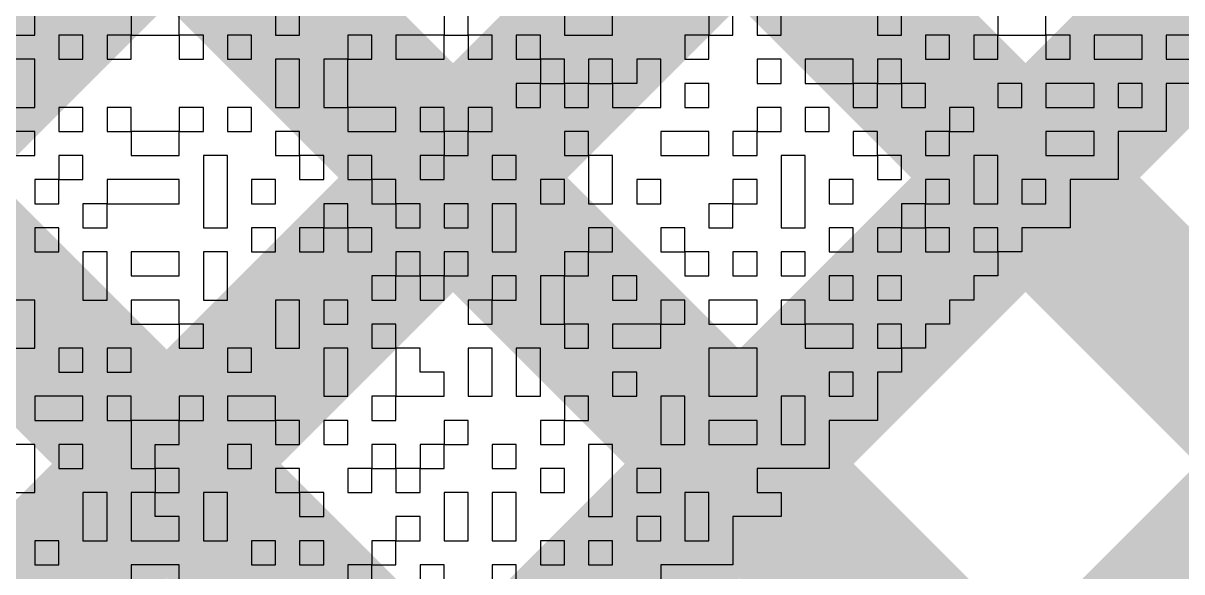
# Model space of a CAD drawing. Header units: millimetres. Extents: x -0.24 to 2.5, y 0 to 2.55.
# Drawn here: x 1.173 to 1.2302, y 0.4987 to 0.5258 of the extents above; entities that cross this region are included whole.
import ezdxf

# ---------------------------------------------------------------- set-up
doc = ezdxf.new("R2010")
doc.units = ezdxf.units.MM
doc.header["$MEASUREMENT"] = 0
for name, color, linetype in [('BottomLayer', 5, 'Continuous'), ('TopLayer', 1, 'Continuous'), ('TopOverlay', 2, 'Continuous')]:
    doc.layers.add(name, color=color, linetype=linetype)

msp = doc.modelspace()

# ---------------------------------------------------------------- hatches: boundary and pattern name
at = {"layer": 'BottomLayer'}
for points in [[(1.179172, 0.55585), (1.184828, 0.561507), (1.567507, 0.178828), (1.56185, 0.173172)], [(1.078551, 0.425172), (1.072894, 0.430828), (1.197172, 0.555106), (1.202828, 0.549449)], [(1.162574, 0.424342), (1.156917, 0.429999), (1.278747, 0.551828), (1.284404, 0.546172)], [(1.106835, 0.425172), (1.101178, 0.430828), (1.217178, 0.546828), (1.222835, 0.541172)], [(1.135119, 0.425172), (1.129463, 0.430828), (1.245463, 0.546828), (1.251119, 0.541172)], [(1.137282, 0.541172), (1.142938, 0.546828), (1.510938, 0.178828), (1.505282, 0.173172)], [(1.165566, 0.541172), (1.171223, 0.546828), (1.539223, 0.178828), (1.533566, 0.173172)]]:
    msp.add_hatch(color=5, dxfattribs=at).paths.add_polyline_path(points)
at = {"layer": 'TopLayer'}
for points in [[(1.129172, 0.577566), (1.134828, 0.583223), (1.614223, 0.103828), (1.608566, 0.098172)], [(1.129172, 0.549282), (1.134828, 0.554938), (1.585938, 0.103828), (1.580282, 0.098172)], [(1.186368, 0.548654), (1.192025, 0.55431), (1.642507, 0.103828), (1.63685, 0.098172)], [(1.134828, 0.481449), (1.129172, 0.487106), (1.195182, 0.553116), (1.200839, 0.547459)], [(0.79912, 0.089172), (0.793463, 0.094829), (1.251463, 0.552828), (1.257119, 0.547172)], [(0.827404, 0.089172), (0.821747, 0.094829), (1.279747, 0.552828), (1.285404, 0.547172)], [(1.134828, 0.453165), (1.129172, 0.458822), (1.223178, 0.552828), (1.228835, 0.547172)]]:
    msp.add_hatch(color=1, dxfattribs=at).paths.add_polyline_path(points)

# ---------------------------------------------------------------- linework, layer by layer
at = {"layer": 'TopOverlay'}
for p, q in [((1.173546, 0.525228), (1.173546, 0.526418)), ((1.178303, 0.526418), (1.178303, 0.525228)), ((1.180681, 0.525228), (1.180681, 0.526418)), ((1.185438, 0.526418), (1.185438, 0.525228)), ((1.186628, 0.525228), (1.186628, 0.526418)), ((1.193763, 0.526418), (1.193763, 0.525228)), ((1.194952, 0.525228), (1.194952, 0.526418)), ((1.199709, 0.526418), (1.199709, 0.525228)), ((1.202088, 0.525228), (1.202088, 0.526418)), ((1.206845, 0.526418), (1.206845, 0.525228)), ((1.208034, 0.525228), (1.208034, 0.526418)), ((1.209224, 0.526418), (1.209224, 0.525228)), ((1.210413, 0.525228), (1.210413, 0.526418)), ((1.21517, 0.526418), (1.21517, 0.525228)), ((1.216359, 0.525228), (1.216359, 0.526418)), ((1.221116, 0.526418), (1.221116, 0.525228)), ((1.223494, 0.525228), (1.223494, 0.526418)), ((1.172357, 0.525228), (1.173546, 0.525228)), ((1.175924, 0.525228), (1.174735, 0.525228)), ((1.174735, 0.525228), (1.174735, 0.524039)), ((1.175924, 0.524039), (1.175924, 0.525228)), ((1.178303, 0.525228), (1.177113, 0.525228)), ((1.177113, 0.525228), (1.177113, 0.524039)), ((1.178303, 0.525228), (1.180681, 0.525228)), ((1.178303, 0.524039), (1.178303, 0.525228)), ((1.180681, 0.525228), (1.180681, 0.524039)), ((1.181871, 0.525228), (1.180681, 0.525228)), ((1.181871, 0.524039), (1.181871, 0.525228)), ((1.184249, 0.525228), (1.18306, 0.525228)), ((1.18306, 0.525228), (1.18306, 0.524039)), ((1.184249, 0.524039), (1.184249, 0.525228)), ((1.185438, 0.525228), (1.186628, 0.525228)), ((1.190195, 0.525228), (1.189006, 0.525228)), ((1.189006, 0.525228), (1.189006, 0.524039)), ((1.190195, 0.524039), (1.190195, 0.525228)), ((1.193763, 0.525228), (1.191385, 0.525228)), ((1.191385, 0.525228), (1.191385, 0.524039)), ((1.193763, 0.525228), (1.194952, 0.525228)), ((1.193763, 0.524039), (1.193763, 0.525228)), ((1.194952, 0.525228), (1.194952, 0.524039)), ((1.196142, 0.525228), (1.194952, 0.525228)), ((1.196142, 0.524039), (1.196142, 0.525228)), ((1.19852, 0.525228), (1.197331, 0.525228)), ((1.197331, 0.525228), (1.197331, 0.524039)), ((1.19852, 0.524039), (1.19852, 0.525228)), ((1.199709, 0.525228), (1.202088, 0.525228)), ((1.206845, 0.525228), (1.205656, 0.525228)), ((1.205656, 0.525228), (1.205656, 0.524039)), ((1.206845, 0.525228), (1.208034, 0.525228)), ((1.206845, 0.524039), (1.206845, 0.525228)), ((1.209224, 0.525228), (1.210413, 0.525228)), ((1.21517, 0.525228), (1.216359, 0.525228)), ((1.218738, 0.525228), (1.217548, 0.525228)), ((1.217548, 0.525228), (1.217548, 0.524039)), ((1.218738, 0.524039), (1.218738, 0.525228)), ((1.221116, 0.525228), (1.219927, 0.525228)), ((1.219927, 0.525228), (1.219927, 0.524039)), ((1.221116, 0.525228), (1.223494, 0.525228)), ((1.221116, 0.524039), (1.221116, 0.525228)), ((1.223494, 0.525228), (1.223494, 0.524039)), ((1.224684, 0.525228), (1.223494, 0.525228)), ((1.224684, 0.524039), (1.224684, 0.525228)), ((1.228252, 0.525228), (1.225873, 0.525228)), ((1.225873, 0.525228), (1.225873, 0.524039)), ((1.228252, 0.524039), (1.228252, 0.525228)), ((1.23063, 0.525228), (1.229441, 0.525228)), ((1.229441, 0.525228), (1.229441, 0.524039)), ((1.173546, 0.524039), (1.172357, 0.524039)), ((1.173546, 0.52285), (1.173546, 0.524039)), ((1.174735, 0.524039), (1.175924, 0.524039)), ((1.177113, 0.524039), (1.178303, 0.524039)), ((1.180681, 0.524039), (1.181871, 0.524039)), ((1.18306, 0.524039), (1.184249, 0.524039)), ((1.186628, 0.524039), (1.185438, 0.524039)), ((1.185438, 0.524039), (1.185438, 0.52285)), ((1.186628, 0.52285), (1.186628, 0.524039)), ((1.189006, 0.524039), (1.187817, 0.524039)), ((1.187817, 0.524039), (1.187817, 0.52285)), ((1.189006, 0.524039), (1.190195, 0.524039)), ((1.189006, 0.52285), (1.189006, 0.524039)), ((1.191385, 0.524039), (1.193763, 0.524039)), ((1.194952, 0.524039), (1.196142, 0.524039)), ((1.197331, 0.524039), (1.19852, 0.524039)), ((1.19852, 0.524039), (1.19852, 0.52285)), ((1.199709, 0.524039), (1.19852, 0.524039)), ((1.199709, 0.52285), (1.199709, 0.524039)), ((1.202088, 0.524039), (1.200899, 0.524039)), ((1.200899, 0.524039), (1.200899, 0.52285)), ((1.202088, 0.52285), (1.202088, 0.524039)), ((1.204466, 0.524039), (1.203277, 0.524039)), ((1.203277, 0.524039), (1.203277, 0.52285)), ((1.204466, 0.52285), (1.204466, 0.524039)), ((1.205656, 0.524039), (1.206845, 0.524039)), ((1.210413, 0.524039), (1.209224, 0.524039)), ((1.209224, 0.524039), (1.209224, 0.52285)), ((1.210413, 0.52285), (1.210413, 0.524039)), ((1.21398, 0.524039), (1.211602, 0.524039)), ((1.211602, 0.524039), (1.211602, 0.52285)), ((1.21398, 0.52285), (1.21398, 0.524039)), ((1.216359, 0.524039), (1.21517, 0.524039)), ((1.21517, 0.524039), (1.21517, 0.52285)), ((1.216359, 0.52285), (1.216359, 0.524039)), ((1.217548, 0.524039), (1.218738, 0.524039)), ((1.219927, 0.524039), (1.221116, 0.524039)), ((1.223494, 0.524039), (1.224684, 0.524039)), ((1.225873, 0.524039), (1.228252, 0.524039)), ((1.229441, 0.524039), (1.23063, 0.524039)), ((1.173546, 0.52166), (1.173546, 0.52285)), ((1.185438, 0.52285), (1.185438, 0.52166)), ((1.186628, 0.52166), (1.186628, 0.52285)), ((1.187817, 0.52285), (1.187817, 0.52166)), ((1.189006, 0.52166), (1.189006, 0.52285)), ((1.19852, 0.52285), (1.197331, 0.52285)), ((1.197331, 0.52285), (1.197331, 0.52166)), ((1.19852, 0.52285), (1.199709, 0.52285)), ((1.19852, 0.52166), (1.19852, 0.52285)), ((1.199709, 0.52285), (1.199709, 0.52166)), ((1.200899, 0.52285), (1.199709, 0.52285)), ((1.200899, 0.52285), (1.202088, 0.52285)), ((1.200899, 0.52166), (1.200899, 0.52285)), ((1.203277, 0.52285), (1.202088, 0.52285)), ((1.202088, 0.52285), (1.202088, 0.52166)), ((1.204466, 0.52166), (1.204466, 0.52285)), ((1.206845, 0.52285), (1.205656, 0.52285)), ((1.205656, 0.52285), (1.205656, 0.52166)), ((1.206845, 0.52166), (1.206845, 0.52285)), ((1.209224, 0.52285), (1.210413, 0.52285)), ((1.211602, 0.52285), (1.21398, 0.52285)), ((1.21398, 0.52285), (1.21398, 0.52166)), ((1.21517, 0.52285), (1.21398, 0.52285)), ((1.21517, 0.52285), (1.216359, 0.52285)), ((1.21517, 0.52166), (1.21517, 0.52285)), ((1.216359, 0.52285), (1.216359, 0.52166)), ((1.217548, 0.52285), (1.216359, 0.52285)), ((1.217548, 0.52166), (1.217548, 0.52285)), ((1.222305, 0.52285), (1.221116, 0.52285)), ((1.221116, 0.52285), (1.221116, 0.52166)), ((1.222305, 0.52166), (1.222305, 0.52285)), ((1.225873, 0.52285), (1.223494, 0.52285)), ((1.223494, 0.52285), (1.223494, 0.52166)), ((1.225873, 0.52166), (1.225873, 0.52285)), ((1.228252, 0.52285), (1.227062, 0.52285)), ((1.227062, 0.52285), (1.227062, 0.52166)), ((1.228252, 0.52166), (1.228252, 0.52285)), ((1.23063, 0.52285), (1.229441, 0.52285)), ((1.229441, 0.52285), (1.229441, 0.52166)), ((1.172357, 0.52166), (1.173546, 0.52166)), ((1.175924, 0.52166), (1.174735, 0.52166)), ((1.174735, 0.52166), (1.174735, 0.520471)), ((1.175924, 0.520471), (1.175924, 0.52166)), ((1.178303, 0.52166), (1.177113, 0.52166)), ((1.177113, 0.52166), (1.177113, 0.520471)), ((1.178303, 0.520471), (1.178303, 0.52166)), ((1.181871, 0.52166), (1.180681, 0.52166)), ((1.180681, 0.52166), (1.180681, 0.520471)), ((1.181871, 0.520471), (1.181871, 0.52166)), ((1.184249, 0.52166), (1.18306, 0.52166)), ((1.18306, 0.52166), (1.18306, 0.520471)), ((1.184249, 0.520471), (1.184249, 0.52166)), ((1.185438, 0.52166), (1.186628, 0.52166)), ((1.187817, 0.52166), (1.189006, 0.52166)), ((1.189006, 0.52166), (1.189006, 0.520471)), ((1.191385, 0.52166), (1.189006, 0.52166)), ((1.191385, 0.520471), (1.191385, 0.52166)), ((1.193763, 0.52166), (1.192574, 0.52166)), ((1.192574, 0.52166), (1.192574, 0.520471)), ((1.193763, 0.520471), (1.193763, 0.52166)), ((1.196142, 0.52166), (1.194952, 0.52166)), ((1.194952, 0.52166), (1.194952, 0.520471)), ((1.196142, 0.520471), (1.196142, 0.52166)), ((1.197331, 0.52166), (1.19852, 0.52166)), ((1.199709, 0.52166), (1.200899, 0.52166)), ((1.202088, 0.52166), (1.204466, 0.52166)), ((1.205656, 0.52166), (1.206845, 0.52166)), ((1.210413, 0.52166), (1.209224, 0.52166)), ((1.209224, 0.52166), (1.209224, 0.520471)), ((1.210413, 0.520471), (1.210413, 0.52166)), ((1.212791, 0.52166), (1.211602, 0.52166)), ((1.211602, 0.52166), (1.211602, 0.520471)), ((1.212791, 0.520471), (1.212791, 0.52166)), ((1.21398, 0.52166), (1.21517, 0.52166)), ((1.216359, 0.52166), (1.217548, 0.52166)), ((1.219927, 0.52166), (1.218738, 0.52166)), ((1.218738, 0.52166), (1.218738, 0.520471)), ((1.219927, 0.520471), (1.219927, 0.52166)), ((1.221116, 0.52166), (1.222305, 0.52166)), ((1.223494, 0.52166), (1.225873, 0.52166)), ((1.227062, 0.52166), (1.228252, 0.52166)), ((1.229441, 0.52166), (1.229441, 0.520471)), ((1.173546, 0.520471), (1.172357, 0.520471)), ((1.173546, 0.519282), (1.173546, 0.520471)), ((1.174735, 0.520471), (1.175924, 0.520471)), ((1.177113, 0.520471), (1.178303, 0.520471)), ((1.178303, 0.520471), (1.178303, 0.519282)), ((1.180681, 0.520471), (1.178303, 0.520471)), ((1.180681, 0.520471), (1.181871, 0.520471)), ((1.180681, 0.519282), (1.180681, 0.520471)), ((1.18306, 0.520471), (1.184249, 0.520471)), ((1.186628, 0.520471), (1.185438, 0.520471)), ((1.185438, 0.520471), (1.185438, 0.519282)), ((1.186628, 0.519282), (1.186628, 0.520471)), ((1.189006, 0.520471), (1.191385, 0.520471)), ((1.192574, 0.520471), (1.193763, 0.520471)), ((1.193763, 0.520471), (1.193763, 0.519282)), ((1.194952, 0.520471), (1.193763, 0.520471)), ((1.194952, 0.520471), (1.196142, 0.520471)), ((1.194952, 0.519282), (1.194952, 0.520471)), ((1.200899, 0.520471), (1.199709, 0.520471)), ((1.199709, 0.520471), (1.199709, 0.519282)), ((1.200899, 0.519282), (1.200899, 0.520471)), ((1.206845, 0.520471), (1.204466, 0.520471)), ((1.204466, 0.520471), (1.204466, 0.519282)), ((1.206845, 0.519282), (1.206845, 0.520471)), ((1.209224, 0.520471), (1.208034, 0.520471)), ((1.208034, 0.520471), (1.208034, 0.519282)), ((1.209224, 0.520471), (1.210413, 0.520471)), ((1.209224, 0.519282), (1.209224, 0.520471)), ((1.211602, 0.520471), (1.212791, 0.520471)), ((1.21517, 0.520471), (1.21398, 0.520471)), ((1.21398, 0.520471), (1.21398, 0.519282)), ((1.21517, 0.519282), (1.21517, 0.520471)), ((1.218738, 0.520471), (1.217548, 0.520471)), ((1.217548, 0.520471), (1.217548, 0.519282)), ((1.218738, 0.520471), (1.219927, 0.520471)), ((1.218738, 0.519282), (1.218738, 0.520471)), ((1.225873, 0.520471), (1.223494, 0.520471)), ((1.223494, 0.520471), (1.223494, 0.519282)), ((1.225873, 0.519282), (1.225873, 0.520471)), ((1.229441, 0.520471), (1.227062, 0.520471)), ((1.227062, 0.520471), (1.227062, 0.519282)), ((1.172357, 0.519282), (1.173546, 0.519282)), ((1.175924, 0.519282), (1.174735, 0.519282)), ((1.174735, 0.519282), (1.174735, 0.518093)), ((1.175924, 0.518093), (1.175924, 0.519282)), ((1.178303, 0.519282), (1.180681, 0.519282)), ((1.18306, 0.519282), (1.181871, 0.519282)), ((1.181871, 0.519282), (1.181871, 0.518093)), ((1.18306, 0.518093), (1.18306, 0.519282)), ((1.185438, 0.519282), (1.186628, 0.519282)), ((1.186628, 0.519282), (1.186628, 0.518093)), ((1.187817, 0.519282), (1.186628, 0.519282)), ((1.187817, 0.518093), (1.187817, 0.519282)), ((1.190195, 0.519282), (1.189006, 0.519282)), ((1.189006, 0.519282), (1.189006, 0.518093)), ((1.190195, 0.518093), (1.190195, 0.519282)), ((1.193763, 0.519282), (1.192574, 0.519282)), ((1.192574, 0.519282), (1.192574, 0.518093)), ((1.193763, 0.519282), (1.194952, 0.519282)), ((1.193763, 0.518093), (1.193763, 0.519282)), ((1.197331, 0.519282), (1.196142, 0.519282)), ((1.196142, 0.519282), (1.196142, 0.518093)), ((1.197331, 0.518093), (1.197331, 0.519282)), ((1.199709, 0.519282), (1.200899, 0.519282)), ((1.200899, 0.519282), (1.200899, 0.518093)), ((1.202088, 0.519282), (1.200899, 0.519282)), ((1.202088, 0.518093), (1.202088, 0.519282)), ((1.204466, 0.519282), (1.206845, 0.519282)), ((1.208034, 0.519282), (1.209224, 0.519282)), ((1.211602, 0.519282), (1.210413, 0.519282)), ((1.210413, 0.519282), (1.210413, 0.518093)), ((1.211602, 0.518093), (1.211602, 0.519282)), ((1.21398, 0.519282), (1.21517, 0.519282)), ((1.21517, 0.519282), (1.21517, 0.518093)), ((1.216359, 0.519282), (1.21517, 0.519282)), ((1.216359, 0.518093), (1.216359, 0.519282)), ((1.217548, 0.519282), (1.218738, 0.519282)), ((1.221116, 0.519282), (1.219927, 0.519282)), ((1.219927, 0.519282), (1.219927, 0.518093)), ((1.221116, 0.518093), (1.221116, 0.519282)), ((1.223494, 0.519282), (1.225873, 0.519282)), ((1.227062, 0.519282), (1.227062, 0.518093)), ((1.174735, 0.518093), (1.173546, 0.518093)), ((1.173546, 0.518093), (1.173546, 0.516903)), ((1.174735, 0.518093), (1.175924, 0.518093)), ((1.174735, 0.516903), (1.174735, 0.518093)), ((1.180681, 0.518093), (1.177113, 0.518093)), ((1.177113, 0.518093), (1.177113, 0.516903)), ((1.180681, 0.516903), (1.180681, 0.518093)), ((1.181871, 0.518093), (1.181871, 0.516903)), ((1.18306, 0.516903), (1.18306, 0.518093)), ((1.185438, 0.518093), (1.184249, 0.518093)), ((1.184249, 0.518093), (1.184249, 0.516903)), ((1.185438, 0.516903), (1.185438, 0.518093)), ((1.186628, 0.518093), (1.187817, 0.518093)), ((1.189006, 0.518093), (1.190195, 0.518093)), ((1.190195, 0.518093), (1.190195, 0.516903)), ((1.191385, 0.518093), (1.190195, 0.518093)), ((1.191385, 0.516903), (1.191385, 0.518093)), ((1.192574, 0.518093), (1.193763, 0.518093)), ((1.196142, 0.518093), (1.197331, 0.518093)), ((1.199709, 0.518093), (1.19852, 0.518093)), ((1.19852, 0.518093), (1.19852, 0.516903)), ((1.199709, 0.516903), (1.199709, 0.518093)), ((1.200899, 0.518093), (1.200899, 0.516903)), ((1.202088, 0.516903), (1.202088, 0.518093)), ((1.204466, 0.518093), (1.203277, 0.518093)), ((1.203277, 0.518093), (1.203277, 0.516903)), ((1.204466, 0.516903), (1.204466, 0.518093)), ((1.209224, 0.518093), (1.208034, 0.518093)), ((1.208034, 0.518093), (1.208034, 0.516903)), ((1.209224, 0.516903), (1.209224, 0.518093)), ((1.210413, 0.518093), (1.210413, 0.516903)), ((1.211602, 0.516903), (1.211602, 0.518093)), ((1.21398, 0.518093), (1.212791, 0.518093)), ((1.212791, 0.518093), (1.212791, 0.516903)), ((1.21398, 0.516903), (1.21398, 0.518093)), ((1.21517, 0.518093), (1.216359, 0.518093)), ((1.218738, 0.518093), (1.217548, 0.518093)), ((1.217548, 0.518093), (1.217548, 0.516903)), ((1.218738, 0.516903), (1.218738, 0.518093)), ((1.219927, 0.518093), (1.219927, 0.516903)), ((1.221116, 0.516903), (1.221116, 0.518093)), ((1.223494, 0.518093), (1.222305, 0.518093)), ((1.222305, 0.518093), (1.222305, 0.516903)), ((1.223494, 0.516903), (1.223494, 0.518093)), ((1.227062, 0.518093), (1.224684, 0.518093)), ((1.224684, 0.518093), (1.224684, 0.516903)), ((1.173546, 0.516903), (1.174735, 0.516903)), ((1.177113, 0.516903), (1.175924, 0.516903)), ((1.175924, 0.516903), (1.175924, 0.515714)), ((1.177113, 0.516903), (1.180681, 0.516903)), ((1.177113, 0.515714), (1.177113, 0.516903)), ((1.181871, 0.516903), (1.181871, 0.515714)), ((1.18306, 0.515714), (1.18306, 0.516903)), ((1.184249, 0.516903), (1.185438, 0.516903)), ((1.189006, 0.516903), (1.187817, 0.516903)), ((1.187817, 0.516903), (1.187817, 0.515714)), ((1.189006, 0.515714), (1.189006, 0.516903)), ((1.190195, 0.516903), (1.191385, 0.516903)), ((1.191385, 0.516903), (1.191385, 0.515714)), ((1.192574, 0.516903), (1.191385, 0.516903)), ((1.192574, 0.515714), (1.192574, 0.516903)), ((1.194952, 0.516903), (1.193763, 0.516903)), ((1.193763, 0.516903), (1.193763, 0.515714)), ((1.194952, 0.515714), (1.194952, 0.516903)), ((1.197331, 0.516903), (1.196142, 0.516903)), ((1.196142, 0.516903), (1.196142, 0.515714)), ((1.197331, 0.515714), (1.197331, 0.516903)), ((1.19852, 0.516903), (1.199709, 0.516903)), ((1.200899, 0.516903), (1.202088, 0.516903)), ((1.203277, 0.516903), (1.204466, 0.516903)), ((1.208034, 0.516903), (1.206845, 0.516903)), ((1.206845, 0.516903), (1.206845, 0.515714)), ((1.208034, 0.516903), (1.209224, 0.516903)), ((1.208034, 0.515714), (1.208034, 0.516903)), ((1.210413, 0.516903), (1.210413, 0.515714)), ((1.211602, 0.515714), (1.211602, 0.516903)), ((1.212791, 0.516903), (1.21398, 0.516903)), ((1.217548, 0.516903), (1.216359, 0.516903)), ((1.216359, 0.516903), (1.216359, 0.515714)), ((1.217548, 0.516903), (1.218738, 0.516903)), ((1.217548, 0.515714), (1.217548, 0.516903)), ((1.219927, 0.516903), (1.221116, 0.516903)), ((1.222305, 0.516903), (1.223494, 0.516903)), ((1.224684, 0.516903), (1.224684, 0.515714)), ((1.174735, 0.515714), (1.173546, 0.515714)), ((1.173546, 0.515714), (1.173546, 0.514525)), ((1.174735, 0.514525), (1.174735, 0.515714)), ((1.175924, 0.515714), (1.177113, 0.515714)), ((1.181871, 0.515714), (1.18306, 0.515714)), ((1.185438, 0.515714), (1.184249, 0.515714)), ((1.184249, 0.515714), (1.184249, 0.514525)), ((1.185438, 0.514525), (1.185438, 0.515714)), ((1.187817, 0.515714), (1.186628, 0.515714)), ((1.186628, 0.515714), (1.186628, 0.514525)), ((1.187817, 0.515714), (1.189006, 0.515714)), ((1.187817, 0.514525), (1.187817, 0.515714)), ((1.189006, 0.515714), (1.189006, 0.514525)), ((1.190195, 0.515714), (1.189006, 0.515714)), ((1.190195, 0.514525), (1.190195, 0.515714)), ((1.191385, 0.515714), (1.192574, 0.515714)), ((1.193763, 0.515714), (1.194952, 0.515714)), ((1.196142, 0.515714), (1.196142, 0.514525)), ((1.197331, 0.514525), (1.197331, 0.515714)), ((1.202088, 0.515714), (1.200899, 0.515714)), ((1.200899, 0.515714), (1.200899, 0.514525)), ((1.202088, 0.514525), (1.202088, 0.515714)), ((1.205656, 0.515714), (1.204466, 0.515714)), ((1.204466, 0.515714), (1.204466, 0.514525)), ((1.205656, 0.514525), (1.205656, 0.515714)), ((1.206845, 0.515714), (1.208034, 0.515714)), ((1.210413, 0.515714), (1.211602, 0.515714)), ((1.21398, 0.515714), (1.212791, 0.515714)), ((1.212791, 0.515714), (1.212791, 0.514525)), ((1.21398, 0.514525), (1.21398, 0.515714)), ((1.216359, 0.515714), (1.21517, 0.515714)), ((1.21517, 0.515714), (1.21517, 0.514525)), ((1.216359, 0.515714), (1.217548, 0.515714)), ((1.216359, 0.514525), (1.216359, 0.515714)), ((1.217548, 0.515714), (1.217548, 0.514525)), ((1.218738, 0.515714), (1.217548, 0.515714)), ((1.218738, 0.514525), (1.218738, 0.515714)), ((1.221116, 0.515714), (1.219927, 0.515714)), ((1.219927, 0.515714), (1.219927, 0.514525)), ((1.221116, 0.514525), (1.221116, 0.515714)), ((1.224684, 0.515714), (1.222305, 0.515714)), ((1.222305, 0.515714), (1.222305, 0.514525)), ((1.173546, 0.514525), (1.174735, 0.514525)), ((1.177113, 0.514525), (1.175924, 0.514525)), ((1.175924, 0.514525), (1.175924, 0.513336)), ((1.177113, 0.513336), (1.177113, 0.514525)), ((1.180681, 0.514525), (1.178303, 0.514525)), ((1.178303, 0.514525), (1.178303, 0.513336)), ((1.180681, 0.513336), (1.180681, 0.514525)), ((1.18306, 0.514525), (1.181871, 0.514525)), ((1.181871, 0.514525), (1.181871, 0.513336)), ((1.18306, 0.513336), (1.18306, 0.514525)), ((1.184249, 0.514525), (1.185438, 0.514525)), ((1.186628, 0.514525), (1.187817, 0.514525)), ((1.189006, 0.514525), (1.190195, 0.514525)), ((1.192574, 0.514525), (1.191385, 0.514525)), ((1.191385, 0.514525), (1.191385, 0.513336)), ((1.192574, 0.513336), (1.192574, 0.514525)), ((1.194952, 0.514525), (1.193763, 0.514525)), ((1.193763, 0.514525), (1.193763, 0.513336)), ((1.194952, 0.513336), (1.194952, 0.514525)), ((1.196142, 0.514525), (1.197331, 0.514525)), ((1.200899, 0.514525), (1.199709, 0.514525)), ((1.199709, 0.514525), (1.199709, 0.513336)), ((1.200899, 0.514525), (1.202088, 0.514525)), ((1.200899, 0.513336), (1.200899, 0.514525)), ((1.204466, 0.514525), (1.205656, 0.514525)), ((1.205656, 0.514525), (1.205656, 0.513336)), ((1.206845, 0.514525), (1.205656, 0.514525)), ((1.206845, 0.513336), (1.206845, 0.514525)), ((1.209224, 0.514525), (1.208034, 0.514525)), ((1.208034, 0.514525), (1.208034, 0.513336)), ((1.209224, 0.513336), (1.209224, 0.514525)), ((1.211602, 0.514525), (1.210413, 0.514525)), ((1.210413, 0.514525), (1.210413, 0.513336)), ((1.211602, 0.513336), (1.211602, 0.514525)), ((1.212791, 0.514525), (1.21398, 0.514525)), ((1.21517, 0.514525), (1.216359, 0.514525)), ((1.217548, 0.514525), (1.218738, 0.514525)), ((1.219927, 0.514525), (1.221116, 0.514525)), ((1.222305, 0.514525), (1.221116, 0.514525)), ((1.221116, 0.514525), (1.221116, 0.513336)), ((1.175924, 0.513336), (1.175924, 0.512146)), ((1.177113, 0.512146), (1.177113, 0.513336)), ((1.178303, 0.513336), (1.180681, 0.513336)), ((1.181871, 0.513336), (1.181871, 0.512146)), ((1.18306, 0.512146), (1.18306, 0.513336)), ((1.191385, 0.513336), (1.190195, 0.513336)), ((1.190195, 0.513336), (1.190195, 0.512146)), ((1.191385, 0.513336), (1.192574, 0.513336)), ((1.191385, 0.512146), (1.191385, 0.513336)), ((1.192574, 0.513336), (1.192574, 0.512146)), ((1.193763, 0.513336), (1.192574, 0.513336)), ((1.193763, 0.513336), (1.194952, 0.513336)), ((1.193763, 0.512146), (1.193763, 0.513336)), ((1.197331, 0.513336), (1.196142, 0.513336)), ((1.196142, 0.513336), (1.196142, 0.512146)), ((1.197331, 0.512146), (1.197331, 0.513336)), ((1.199709, 0.513336), (1.19852, 0.513336)), ((1.19852, 0.513336), (1.19852, 0.512146)), ((1.199709, 0.513336), (1.200899, 0.513336)), ((1.199709, 0.512146), (1.199709, 0.513336)), ((1.203277, 0.513336), (1.202088, 0.513336)), ((1.202088, 0.513336), (1.202088, 0.512146)), ((1.203277, 0.512146), (1.203277, 0.513336)), ((1.205656, 0.513336), (1.206845, 0.513336)), ((1.208034, 0.513336), (1.209224, 0.513336)), ((1.210413, 0.513336), (1.211602, 0.513336)), ((1.21398, 0.513336), (1.212791, 0.513336)), ((1.212791, 0.513336), (1.212791, 0.512146)), ((1.21398, 0.512146), (1.21398, 0.513336)), ((1.216359, 0.513336), (1.21517, 0.513336)), ((1.21517, 0.513336), (1.21517, 0.512146)), ((1.216359, 0.512146), (1.216359, 0.513336)), ((1.221116, 0.513336), (1.219927, 0.513336)), ((1.219927, 0.513336), (1.219927, 0.512146)), ((1.173546, 0.512146), (1.172357, 0.512146)), ((1.173546, 0.510957), (1.173546, 0.512146)), ((1.175924, 0.512146), (1.177113, 0.512146)), ((1.180681, 0.512146), (1.178303, 0.512146)), ((1.178303, 0.512146), (1.178303, 0.510957)), ((1.180681, 0.510957), (1.180681, 0.512146)), ((1.181871, 0.512146), (1.18306, 0.512146)), ((1.186628, 0.512146), (1.185438, 0.512146)), ((1.185438, 0.512146), (1.185438, 0.510957)), ((1.186628, 0.510957), (1.186628, 0.512146)), ((1.189006, 0.512146), (1.187817, 0.512146)), ((1.187817, 0.512146), (1.187817, 0.510957)), ((1.189006, 0.510957), (1.189006, 0.512146)), ((1.190195, 0.512146), (1.191385, 0.512146)), ((1.192574, 0.512146), (1.193763, 0.512146)), ((1.196142, 0.512146), (1.194952, 0.512146)), ((1.194952, 0.512146), (1.194952, 0.510957)), ((1.196142, 0.512146), (1.197331, 0.512146)), ((1.196142, 0.510957), (1.196142, 0.512146)), ((1.19852, 0.512146), (1.19852, 0.510957)), ((1.199709, 0.510957), (1.199709, 0.512146)), ((1.202088, 0.512146), (1.203277, 0.512146)), ((1.205656, 0.512146), (1.204466, 0.512146)), ((1.204466, 0.512146), (1.204466, 0.510957)), ((1.205656, 0.510957), (1.205656, 0.512146)), ((1.209224, 0.512146), (1.206845, 0.512146)), ((1.206845, 0.512146), (1.206845, 0.510957)), ((1.209224, 0.510957), (1.209224, 0.512146)), ((1.211602, 0.512146), (1.210413, 0.512146)), ((1.210413, 0.512146), (1.210413, 0.510957)), ((1.211602, 0.510957), (1.211602, 0.512146)), ((1.212791, 0.512146), (1.21398, 0.512146)), ((1.21517, 0.512146), (1.216359, 0.512146)), ((1.219927, 0.512146), (1.218738, 0.512146)), ((1.218738, 0.512146), (1.218738, 0.510957)), ((1.173546, 0.509768), (1.173546, 0.510957)), ((1.178303, 0.510957), (1.180681, 0.510957)), ((1.180681, 0.510957), (1.180681, 0.509768)), ((1.181871, 0.510957), (1.180681, 0.510957)), ((1.181871, 0.509768), (1.181871, 0.510957)), ((1.185438, 0.510957), (1.185438, 0.509768)), ((1.186628, 0.509768), (1.186628, 0.510957)), ((1.187817, 0.510957), (1.189006, 0.510957)), ((1.191385, 0.510957), (1.190195, 0.510957)), ((1.190195, 0.510957), (1.190195, 0.509768)), ((1.191385, 0.509768), (1.191385, 0.510957)), ((1.194952, 0.510957), (1.196142, 0.510957)), ((1.19852, 0.510957), (1.199709, 0.510957)), ((1.199709, 0.510957), (1.199709, 0.509768)), ((1.200899, 0.510957), (1.199709, 0.510957)), ((1.200899, 0.509768), (1.200899, 0.510957)), ((1.204466, 0.510957), (1.202088, 0.510957)), ((1.202088, 0.510957), (1.202088, 0.509768)), ((1.204466, 0.510957), (1.205656, 0.510957)), ((1.204466, 0.509768), (1.204466, 0.510957)), ((1.206845, 0.510957), (1.209224, 0.510957)), ((1.210413, 0.510957), (1.211602, 0.510957)), ((1.211602, 0.510957), (1.211602, 0.509768)), ((1.21398, 0.510957), (1.211602, 0.510957)), ((1.21398, 0.509768), (1.21398, 0.510957)), ((1.216359, 0.510957), (1.21517, 0.510957)), ((1.21517, 0.510957), (1.21517, 0.509768)), ((1.216359, 0.509768), (1.216359, 0.510957)), ((1.218738, 0.510957), (1.217548, 0.510957)), ((1.217548, 0.510957), (1.217548, 0.509768)), ((1.172357, 0.509768), (1.173546, 0.509768)), ((1.175924, 0.509768), (1.174735, 0.509768)), ((1.174735, 0.509768), (1.174735, 0.508579)), ((1.175924, 0.508579), (1.175924, 0.509768)), ((1.178303, 0.509768), (1.177113, 0.509768)), ((1.177113, 0.509768), (1.177113, 0.508579)), ((1.178303, 0.508579), (1.178303, 0.509768)), ((1.180681, 0.509768), (1.181871, 0.509768)), ((1.184249, 0.509768), (1.18306, 0.509768)), ((1.18306, 0.509768), (1.18306, 0.508579)), ((1.184249, 0.508579), (1.184249, 0.509768)), ((1.185438, 0.509768), (1.186628, 0.509768)), ((1.189006, 0.509768), (1.187817, 0.509768)), ((1.187817, 0.509768), (1.187817, 0.508579)), ((1.189006, 0.508579), (1.189006, 0.509768)), ((1.190195, 0.509768), (1.191385, 0.509768)), ((1.191385, 0.509768), (1.191385, 0.508579)), ((1.192574, 0.509768), (1.191385, 0.509768)), ((1.192574, 0.508579), (1.192574, 0.509768)), ((1.196142, 0.509768), (1.194952, 0.509768)), ((1.194952, 0.509768), (1.194952, 0.508579)), ((1.196142, 0.508579), (1.196142, 0.509768)), ((1.19852, 0.509768), (1.197331, 0.509768)), ((1.197331, 0.509768), (1.197331, 0.508579)), ((1.19852, 0.508579), (1.19852, 0.509768)), ((1.199709, 0.509768), (1.200899, 0.509768)), ((1.202088, 0.509768), (1.204466, 0.509768)), ((1.209224, 0.509768), (1.206845, 0.509768)), ((1.206845, 0.509768), (1.206845, 0.508579)), ((1.209224, 0.508579), (1.209224, 0.509768)), ((1.211602, 0.509768), (1.21398, 0.509768)), ((1.21517, 0.509768), (1.216359, 0.509768)), ((1.217548, 0.509768), (1.216359, 0.509768)), ((1.216359, 0.509768), (1.216359, 0.508579)), ((1.174735, 0.508579), (1.175924, 0.508579)), ((1.177113, 0.508579), (1.178303, 0.508579)), ((1.18306, 0.508579), (1.184249, 0.508579)), ((1.187817, 0.508579), (1.187817, 0.50739)), ((1.189006, 0.50739), (1.189006, 0.508579)), ((1.191385, 0.508579), (1.191385, 0.50739)), ((1.193763, 0.508579), (1.192574, 0.508579)), ((1.193763, 0.50739), (1.193763, 0.508579)), ((1.194952, 0.508579), (1.194952, 0.50739)), ((1.196142, 0.50739), (1.196142, 0.508579)), ((1.197331, 0.508579), (1.197331, 0.50739)), ((1.19852, 0.50739), (1.19852, 0.508579)), ((1.203277, 0.508579), (1.202088, 0.508579)), ((1.202088, 0.508579), (1.202088, 0.50739)), ((1.203277, 0.50739), (1.203277, 0.508579)), ((1.206845, 0.508579), (1.206845, 0.50739)), ((1.209224, 0.50739), (1.209224, 0.508579)), ((1.21398, 0.508579), (1.212791, 0.508579)), ((1.212791, 0.508579), (1.212791, 0.50739)), ((1.21398, 0.50739), (1.21398, 0.508579)), ((1.216359, 0.508579), (1.21517, 0.508579)), ((1.21517, 0.508579), (1.21517, 0.50739)), ((1.175924, 0.50739), (1.173546, 0.50739)), ((1.173546, 0.50739), (1.173546, 0.5062)), ((1.175924, 0.5062), (1.175924, 0.50739)), ((1.178303, 0.50739), (1.177113, 0.50739)), ((1.177113, 0.50739), (1.177113, 0.5062)), ((1.178303, 0.5062), (1.178303, 0.50739)), ((1.181871, 0.50739), (1.180681, 0.50739)), ((1.180681, 0.50739), (1.180681, 0.5062)), ((1.181871, 0.5062), (1.181871, 0.50739)), ((1.185438, 0.50739), (1.18306, 0.50739)), ((1.18306, 0.50739), (1.18306, 0.5062)), ((1.185438, 0.5062), (1.185438, 0.50739)), ((1.187817, 0.50739), (1.189006, 0.50739)), ((1.191385, 0.50739), (1.190195, 0.50739)), ((1.190195, 0.50739), (1.190195, 0.5062)), ((1.191385, 0.50739), (1.193763, 0.50739)), ((1.191385, 0.5062), (1.191385, 0.50739)), ((1.194952, 0.50739), (1.196142, 0.50739)), ((1.197331, 0.50739), (1.19852, 0.50739)), ((1.200899, 0.50739), (1.199709, 0.50739)), ((1.199709, 0.50739), (1.199709, 0.5062)), ((1.200899, 0.5062), (1.200899, 0.50739)), ((1.202088, 0.50739), (1.203277, 0.50739)), ((1.205656, 0.50739), (1.204466, 0.50739)), ((1.204466, 0.50739), (1.204466, 0.5062)), ((1.205656, 0.5062), (1.205656, 0.50739)), ((1.206845, 0.50739), (1.209224, 0.50739)), ((1.211602, 0.50739), (1.210413, 0.50739)), ((1.210413, 0.50739), (1.210413, 0.5062)), ((1.211602, 0.5062), (1.211602, 0.50739)), ((1.212791, 0.50739), (1.21398, 0.50739)), ((1.21517, 0.50739), (1.21517, 0.5062)), ((1.173546, 0.5062), (1.175924, 0.5062)), ((1.177113, 0.5062), (1.178303, 0.5062)), ((1.178303, 0.5062), (1.178303, 0.505011)), ((1.180681, 0.5062), (1.178303, 0.5062)), ((1.180681, 0.5062), (1.181871, 0.5062)), ((1.180681, 0.505011), (1.180681, 0.5062)), ((1.18306, 0.5062), (1.185438, 0.5062)), ((1.185438, 0.5062), (1.185438, 0.505011)), ((1.186628, 0.5062), (1.185438, 0.5062)), ((1.186628, 0.505011), (1.186628, 0.5062)), ((1.189006, 0.5062), (1.187817, 0.5062)), ((1.187817, 0.5062), (1.187817, 0.505011)), ((1.189006, 0.505011), (1.189006, 0.5062)), ((1.190195, 0.5062), (1.191385, 0.5062)), ((1.194952, 0.5062), (1.193763, 0.5062)), ((1.193763, 0.5062), (1.193763, 0.505011)), ((1.194952, 0.505011), (1.194952, 0.5062)), ((1.199709, 0.5062), (1.19852, 0.5062)), ((1.19852, 0.5062), (1.19852, 0.505011)), ((1.199709, 0.5062), (1.200899, 0.5062)), ((1.199709, 0.505011), (1.199709, 0.5062)), ((1.204466, 0.5062), (1.204466, 0.505011)), ((1.205656, 0.505011), (1.205656, 0.5062)), ((1.209224, 0.5062), (1.206845, 0.5062)), ((1.206845, 0.5062), (1.206845, 0.505011)), ((1.209224, 0.505011), (1.209224, 0.5062)), ((1.210413, 0.5062), (1.210413, 0.505011)), ((1.211602, 0.505011), (1.211602, 0.5062)), ((1.21517, 0.5062), (1.212791, 0.5062)), ((1.212791, 0.5062), (1.212791, 0.505011)), ((1.173546, 0.505011), (1.172357, 0.505011)), ((1.173546, 0.503822), (1.173546, 0.505011)), ((1.175924, 0.505011), (1.174735, 0.505011)), ((1.174735, 0.505011), (1.174735, 0.503822)), ((1.175924, 0.503822), (1.175924, 0.505011)), ((1.178303, 0.505011), (1.178303, 0.503822)), ((1.179492, 0.503822), (1.179492, 0.505011)), ((1.179492, 0.505011), (1.180681, 0.505011)), ((1.184249, 0.505011), (1.18306, 0.505011)), ((1.18306, 0.505011), (1.18306, 0.503822)), ((1.184249, 0.503822), (1.184249, 0.505011)), ((1.185438, 0.505011), (1.186628, 0.505011)), ((1.187817, 0.505011), (1.189006, 0.505011)), ((1.191385, 0.505011), (1.190195, 0.505011)), ((1.190195, 0.505011), (1.190195, 0.503822)), ((1.191385, 0.503822), (1.191385, 0.505011)), ((1.193763, 0.505011), (1.192574, 0.505011)), ((1.192574, 0.505011), (1.192574, 0.503822)), ((1.193763, 0.505011), (1.194952, 0.505011)), ((1.193763, 0.503822), (1.193763, 0.505011)), ((1.197331, 0.505011), (1.196142, 0.505011)), ((1.196142, 0.505011), (1.196142, 0.503822)), ((1.197331, 0.503822), (1.197331, 0.505011)), ((1.19852, 0.505011), (1.199709, 0.505011)), ((1.202088, 0.505011), (1.200899, 0.505011)), ((1.200899, 0.505011), (1.200899, 0.503822)), ((1.202088, 0.503822), (1.202088, 0.505011)), ((1.204466, 0.505011), (1.205656, 0.505011)), ((1.206845, 0.505011), (1.209224, 0.505011)), ((1.210413, 0.505011), (1.211602, 0.505011)), ((1.212791, 0.505011), (1.212791, 0.503822)), ((1.173546, 0.502633), (1.173546, 0.503822)), ((1.174735, 0.503822), (1.175924, 0.503822)), ((1.178303, 0.503822), (1.179492, 0.503822)), ((1.179492, 0.503822), (1.179492, 0.502633)), ((1.180681, 0.503822), (1.179492, 0.503822)), ((1.180681, 0.502633), (1.180681, 0.503822)), ((1.18306, 0.503822), (1.184249, 0.503822)), ((1.186628, 0.503822), (1.185438, 0.503822)), ((1.185438, 0.503822), (1.185438, 0.502633)), ((1.186628, 0.502633), (1.186628, 0.503822)), ((1.190195, 0.503822), (1.189006, 0.503822)), ((1.189006, 0.503822), (1.189006, 0.502633)), ((1.190195, 0.503822), (1.191385, 0.503822)), ((1.190195, 0.502633), (1.190195, 0.503822)), ((1.191385, 0.503822), (1.191385, 0.502633)), ((1.192574, 0.503822), (1.191385, 0.503822)), ((1.192574, 0.503822), (1.193763, 0.503822)), ((1.192574, 0.502633), (1.192574, 0.503822)), ((1.196142, 0.503822), (1.197331, 0.503822)), ((1.199709, 0.503822), (1.19852, 0.503822)), ((1.19852, 0.503822), (1.19852, 0.502633)), ((1.199709, 0.502633), (1.199709, 0.503822)), ((1.200899, 0.503822), (1.200899, 0.502633)), ((1.202088, 0.502633), (1.202088, 0.503822)), ((1.204466, 0.503822), (1.203277, 0.503822)), ((1.203277, 0.503822), (1.203277, 0.502633)), ((1.204466, 0.502633), (1.204466, 0.503822)), ((1.212791, 0.503822), (1.209224, 0.503822)), ((1.209224, 0.503822), (1.209224, 0.502633)), ((1.172357, 0.502633), (1.173546, 0.502633)), ((1.177113, 0.502633), (1.175924, 0.502633)), ((1.175924, 0.502633), (1.175924, 0.501443)), ((1.177113, 0.501443), (1.177113, 0.502633)), ((1.179492, 0.502633), (1.178303, 0.502633)), ((1.178303, 0.502633), (1.178303, 0.501443)), ((1.179492, 0.502633), (1.180681, 0.502633)), ((1.179492, 0.501443), (1.179492, 0.502633)), ((1.18306, 0.502633), (1.181871, 0.502633)), ((1.181871, 0.502633), (1.181871, 0.501443)), ((1.18306, 0.501443), (1.18306, 0.502633)), ((1.185438, 0.502633), (1.186628, 0.502633)), ((1.186628, 0.502633), (1.186628, 0.501443)), ((1.187817, 0.502633), (1.186628, 0.502633)), ((1.187817, 0.501443), (1.187817, 0.502633)), ((1.189006, 0.502633), (1.190195, 0.502633)), ((1.191385, 0.502633), (1.192574, 0.502633)), ((1.194952, 0.502633), (1.193763, 0.502633)), ((1.193763, 0.502633), (1.193763, 0.501443)), ((1.194952, 0.501443), (1.194952, 0.502633)), ((1.197331, 0.502633), (1.196142, 0.502633)), ((1.196142, 0.502633), (1.196142, 0.501443)), ((1.197331, 0.501443), (1.197331, 0.502633)), ((1.19852, 0.502633), (1.199709, 0.502633)), ((1.200899, 0.502633), (1.200899, 0.501443)), ((1.202088, 0.501443), (1.202088, 0.502633)), ((1.203277, 0.502633), (1.204466, 0.502633)), ((1.206845, 0.502633), (1.205656, 0.502633)), ((1.205656, 0.502633), (1.205656, 0.501443)), ((1.206845, 0.501443), (1.206845, 0.502633)), ((1.209224, 0.502633), (1.210413, 0.502633)), ((1.210413, 0.502633), (1.210413, 0.501443)), ((1.175924, 0.501443), (1.175924, 0.500254)), ((1.177113, 0.500254), (1.177113, 0.501443)), ((1.178303, 0.501443), (1.178303, 0.500254)), ((1.180681, 0.501443), (1.179492, 0.501443)), ((1.180681, 0.500254), (1.180681, 0.501443)), ((1.181871, 0.501443), (1.181871, 0.500254)), ((1.18306, 0.500254), (1.18306, 0.501443)), ((1.186628, 0.501443), (1.187817, 0.501443)), ((1.192574, 0.501443), (1.191385, 0.501443)), ((1.191385, 0.501443), (1.191385, 0.500254)), ((1.192574, 0.500254), (1.192574, 0.501443)), ((1.193763, 0.501443), (1.193763, 0.500254)), ((1.194952, 0.500254), (1.194952, 0.501443)), ((1.196142, 0.501443), (1.196142, 0.500254)), ((1.197331, 0.500254), (1.197331, 0.501443)), ((1.200899, 0.501443), (1.202088, 0.501443)), ((1.204466, 0.501443), (1.203277, 0.501443)), ((1.203277, 0.501443), (1.203277, 0.500254)), ((1.204466, 0.500254), (1.204466, 0.501443)), ((1.205656, 0.501443), (1.205656, 0.500254)), ((1.206845, 0.500254), (1.206845, 0.501443)), ((1.210413, 0.501443), (1.208034, 0.501443)), ((1.208034, 0.501443), (1.208034, 0.500254)), ((1.174735, 0.500254), (1.173546, 0.500254)), ((1.173546, 0.500254), (1.173546, 0.499065)), ((1.174735, 0.499065), (1.174735, 0.500254)), ((1.175924, 0.500254), (1.177113, 0.500254)), ((1.178303, 0.500254), (1.180681, 0.500254)), ((1.181871, 0.500254), (1.18306, 0.500254)), ((1.185438, 0.500254), (1.184249, 0.500254)), ((1.184249, 0.500254), (1.184249, 0.499065)), ((1.185438, 0.499065), (1.185438, 0.500254)), ((1.187817, 0.500254), (1.186628, 0.500254)), ((1.186628, 0.500254), (1.186628, 0.499065)), ((1.187817, 0.499065), (1.187817, 0.500254)), ((1.191385, 0.500254), (1.190195, 0.500254)), ((1.190195, 0.500254), (1.190195, 0.499065)), ((1.191385, 0.500254), (1.192574, 0.500254)), ((1.191385, 0.499065), (1.191385, 0.500254)), ((1.193763, 0.500254), (1.194952, 0.500254)), ((1.196142, 0.500254), (1.197331, 0.500254)), ((1.199709, 0.500254), (1.19852, 0.500254)), ((1.19852, 0.500254), (1.19852, 0.499065)), ((1.199709, 0.499065), (1.199709, 0.500254)), ((1.202088, 0.500254), (1.200899, 0.500254)), ((1.200899, 0.500254), (1.200899, 0.499065)), ((1.202088, 0.499065), (1.202088, 0.500254)), ((1.203277, 0.500254), (1.204466, 0.500254)), ((1.205656, 0.500254), (1.206845, 0.500254)), ((1.208034, 0.500254), (1.208034, 0.499065)), ((1.173546, 0.499065), (1.174735, 0.499065)), ((1.180681, 0.499065), (1.178303, 0.499065)), ((1.178303, 0.499065), (1.178303, 0.497876)), ((1.180681, 0.497876), (1.180681, 0.499065)), ((1.184249, 0.499065), (1.185438, 0.499065)), ((1.186628, 0.499065), (1.187817, 0.499065)), ((1.190195, 0.499065), (1.189006, 0.499065)), ((1.189006, 0.499065), (1.189006, 0.497876)), ((1.190195, 0.499065), (1.191385, 0.499065)), ((1.190195, 0.497876), (1.190195, 0.499065)), ((1.193763, 0.499065), (1.192574, 0.499065)), ((1.192574, 0.499065), (1.192574, 0.497876)), ((1.193763, 0.497876), (1.193763, 0.499065)), ((1.197331, 0.499065), (1.196142, 0.499065)), ((1.196142, 0.499065), (1.196142, 0.497876)), ((1.197331, 0.497876), (1.197331, 0.499065)), ((1.19852, 0.499065), (1.199709, 0.499065)), ((1.200899, 0.499065), (1.202088, 0.499065)), ((1.208034, 0.499065), (1.204466, 0.499065)), ((1.204466, 0.499065), (1.204466, 0.497876))]:
    msp.add_line(p, q, dxfattribs=at)

doc.saveas('drawing.dxf')
